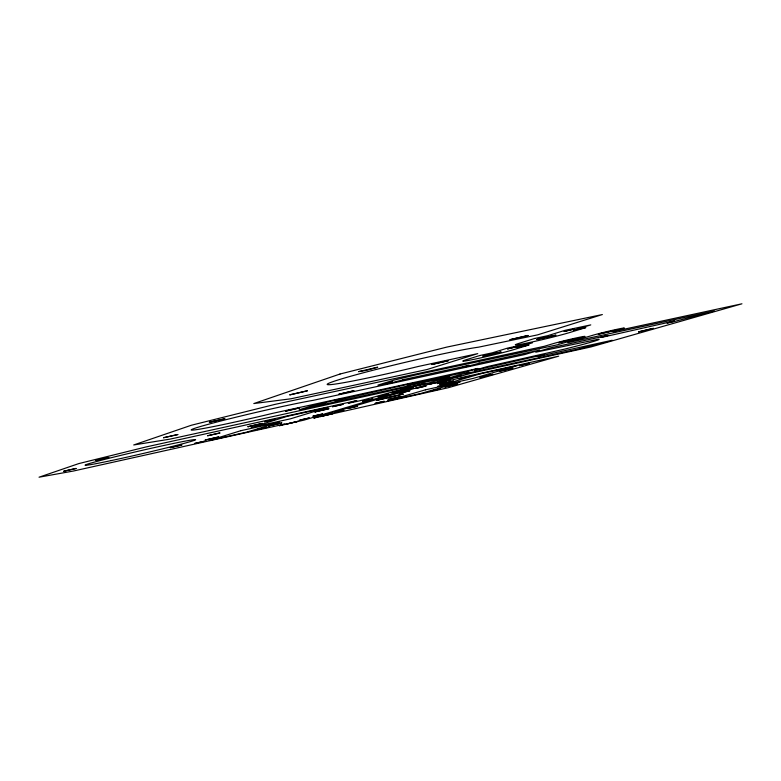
<?xml version="1.0" encoding="UTF-8"?>
<svg xmlns="http://www.w3.org/2000/svg" width="781" height="781" viewBox="0 0 781 781"><rect width="100%" height="100%" fill="white"/><g stroke="black" fill="none" stroke-linecap="round" stroke-linejoin="round"><path stroke-width="1.17" d="M334.717 400.829C356.976 395.069 321.831 402.986 325.823 402.752L312.088 405.749L299.221 409.781L449.856 376.803L427.89 383.276L408.19 387.932L403.103 388.713L410.64 386.38L170.112 439.117L133.707 444.965L191.316 425.255L274.717 404.441L544.279 346.305L552.421 343.865A18.109 0.644 -13.5 0 1 576.817 337.812A18.109 0.644 -13.5 0 1 582.099 337.47L557.595 344.763L416.79 374.714L393.683 380.181L377.916 385.121L392.54 381.958L386.029 383.764L390.783 382.983L403.299 379.791L402.664 379.761L469.186 365.352L462.42 367.304L466.735 366.514L479.349 363.214L478.831 363.263L539.7 350.083L524.559 354.584L313.279 400.321A67.205 2.372 -13.1 0 0 229.311 418.85A67.205 2.372 -13.1 0 0 194.859 429.872A67.205 2.372 -13.1 0 0 272.315 413.422L477.923 368.456L464.607 372.42L407.077 384.994L413.032 383.286L408.814 384.076L335.342 400.673M409.752 390.783L399.413 393.273L409.752 390.783M285.592 411.138L299.504 407.897L285.592 411.138M415.414 388.489L425.948 386.009L415.414 388.489M289.839 394.854L307.343 390.793L289.839 394.854M430.966 391.017L440.22 388.84L430.966 391.017M439.937 384.359L453.527 381.157L439.937 384.359M444.994 386.898L457.559 383.94L444.994 386.898M338.925 394.21L353.803 390.744L338.925 394.21M358.645 371.619L366.338 370.37L377.711 367.207L358.645 371.619M459.033 378.883L469.42 376.432L459.033 378.883M465.378 373.709L577.257 349.341L612.197 340.262L537.777 356.526L544.132 354.75L540.55 355.414L474.389 370.379L486.817 366.699L564.185 349.214A48.842 1.572 -13.4 0 0 598.529 339.218L535.737 352.192L549.892 347.994L607.911 335.43L600.716 337.441L604.328 336.796L674.511 321.001L667.12 323.051L672.646 321.967L714.459 310.975L567.875 342.664L592.486 335.361A17.875 0.625 -13.5 0 1 616.687 329.367A17.875 0.625 -13.5 0 1 621.334 329.152L612.841 331.642L741.95 303.799L590.992 346.93L472.993 372.801L457.061 377.174L439.156 380.894L459.55 374.782L469.147 372.674L465.378 373.709M499.44 371.239L512.766 368.095L499.44 371.239M431.786 364.512L448.392 360.656L431.786 364.512M519.306 365.615L529.489 363.214L519.306 365.615M510.013 339.667L528.034 335.488L510.013 339.667M403.24 394.063L376.491 400.389L403.24 394.063M63.808 471.216L76.03 468.454L63.808 471.216M95.829 460.409L108.735 457.5L95.829 460.409M516.729 346.696L507.63 348.892L516.729 346.696M163.541 437.721L177.804 434.539L163.541 437.721M573.908 329.094L564.224 331.447L573.908 329.094M209.786 422.121L209.328 422.306L224.987 418.743L209.786 422.121M298.401 421.232L285.885 424.181L298.401 421.232M194.596 443.481L204.466 441.245L194.596 443.481M205.237 440.015L218.612 436.989L205.237 440.015M170.17 447.63L181.758 445.014L170.17 447.63M248.319 426.572L247.811 426.758L262.455 423.38L248.319 426.572M207.648 435.73L219.842 432.986L207.648 435.73M264.534 421.672L275.322 419.231L264.534 421.672M332.56 413.637L320.171 416.546L332.56 413.637M393.058 392.101L391.554 392.648L405.827 389.299L393.058 392.101M280.359 425.372L279.373 425.723L303.985 420.119L413.276 387.532C391.193 390.89 370.233 399.345 348.228 403.172L356.78 400.594L145.969 446.966L78.822 463.582L39.05 477.201L73.404 471.031L284.723 424.054L280.359 425.372M425.323 383.471L410.728 386.907L425.323 383.471M257.32 429.55L266.887 427.383L257.32 429.55M268.976 425.879L268.488 426.055L281.931 422.941L268.976 425.879M431.053 383.735L429.433 384.311L443.52 381.001L431.053 383.735M315.319 411.792L314.743 411.987L328.986 408.697L315.319 411.792M332.54 406.696L342.966 404.343L332.54 406.696M314.792 417.708L313.728 418.079L448.616 387.62L558.698 356.165L465.212 376.735L437.194 383.578L450.891 379.254L433.133 382.954L314.792 417.708M461.073 375.72L446.683 379.107L461.073 375.72M561.129 341.902L558.581 342.781L575.607 338.778L561.129 341.902M339.999 374.031L253.805 403.562L291.049 398.769L427.041 369.52L477.757 353.617L418.284 366.474A81.478 3.534 -13.3 0 1 329.416 384.701A81.478 3.534 -13.3 0 1 380.288 368.417A81.478 3.534 -13.3 0 1 478.538 347.174L537.494 334.893L602.356 314.548L446.752 347.106L339.999 374.031M299.865 420.1L309.227 417.981L299.865 420.1M313.025 416.166L322.524 414.008L313.025 416.166M362.999 401.209L362.521 401.375L373.025 398.945L362.999 401.209M378.512 396.572L378.014 396.738L388.694 394.268L378.512 396.572M601.009 333.438L598.324 334.346L615.077 330.412L601.009 333.438M334.58 412.388L343.777 410.298L334.58 412.388M348.209 408.356L357.542 406.237L348.209 408.356M492.811 374.363L480.1 377.36L492.811 374.363M375.173 403.367L384.184 401.327L375.173 403.367M388.606 399.345L388.001 399.54L400.79 396.523L388.606 399.345M653.394 328.371L638.555 331.857L653.394 328.371M479.807 355.511L467.438 359.358A28.926 1.113 -13.4 0 0 476.761 358.762A28.926 1.113 -13.4 0 0 516.085 348.922L529.02 344.968L516.876 347.574L532.486 342.781L507.582 348.101L492.245 352.846L479.807 355.511M534.721 338.456L520.849 342.781A30.664 1.24 -13.5 0 0 529.352 342.566A30.664 1.24 -13.5 0 0 571.399 332.013L585.867 327.59L573.254 330.275L590.768 324.896L564.868 330.383L547.657 335.713L534.721 338.456M240.812 430.702L209.171 440.504L246.562 432.196L279.627 422.111L240.812 430.702M287.135 416.371L251.179 427.5L290.454 418.821L327.961 407.379L287.135 416.371M485.645 355.316L482.765 356.204L501.138 351.997L485.645 355.316M539.905 338.563L536.674 339.559L555.994 335.137L539.905 338.563M425.381 389.846L387.337 400.907L420.9 393.448L460.048 382.173L425.381 389.846M480.725 373.748L437.799 386.234L472.817 378.492L516.924 365.781L480.725 373.748M111.273 460.575A56.72 1.64 -13 0 0 195.601 439.713A56.72 1.64 -13 0 0 114.211 456.983A56.72 1.64 -13 0 0 111.273 460.575"/></g></svg>
